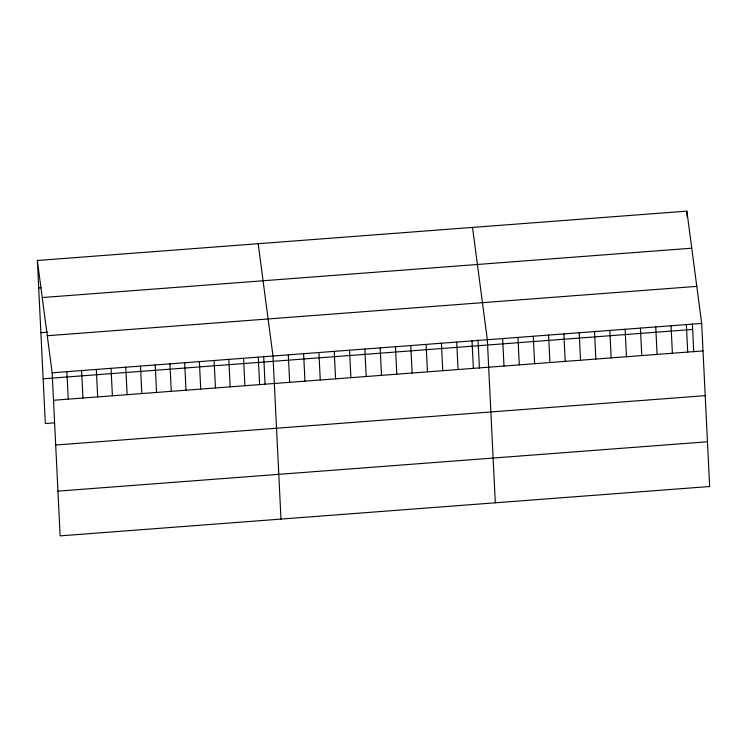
<?xml version="1.0" encoding="UTF-8"?>
<svg xmlns="http://www.w3.org/2000/svg" width="747" height="747" viewBox="0 0 747 747"><rect width="100%" height="100%" fill="white"/><g stroke="black" fill="none" stroke-linecap="round" stroke-linejoin="round"><path stroke-width="1.12" d="M37.35 260.488L686.866 211.13L701.676 323.442L709.65 486.512L60.134 535.87L52.159 372.8L37.35 260.488L45.324 423.558L54.382 422.867M38.695 287.95L40.954 287.782M42.234 297.549L691.75 248.191M40.88 332.695L47.677 332.182M47.276 335.739L696.783 286.381M52.159 372.8L701.676 323.442M43.139 378.804L692.646 329.446M53.504 400.271L703.02 350.913M55.689 445.016L705.205 395.658M57.949 491.124L707.465 441.766M472.524 227.415L487.333 339.736L495.308 502.806M258.182 243.699L272.991 356.02L280.975 519.09M686.866 211.13L687.147 216.854M692.366 323.684L693.748 351.828M686.362 324.609L687.707 352.07M671.058 325.776L672.393 353.238M655.745 326.934L657.089 354.405M640.431 328.101L641.776 355.563M625.127 329.259L626.472 356.73M609.813 330.426L611.158 357.888M594.509 331.593L595.845 359.055M579.196 332.751L580.54 360.222M563.882 333.918L565.227 361.38M548.578 335.076L549.923 362.547M533.265 336.243L534.609 363.705M517.951 337.411L519.296 364.872M502.647 338.568L503.992 366.039M478.033 339.969L479.406 368.112M472.029 340.893L473.365 368.364M456.716 342.061L458.06 369.522M441.402 343.228L442.747 370.689M426.098 344.386L427.443 371.857M410.785 345.553L412.129 373.014M395.471 346.711L396.816 374.182M380.167 347.878L381.512 375.339M364.853 349.045L366.198 376.507M349.549 350.203L350.885 377.665M334.236 351.37L335.58 378.832M318.922 352.528L320.267 379.999M303.618 353.695L304.963 381.157M288.305 354.853L289.649 382.324M263.691 356.263L265.064 384.397M258.275 357.141L259.62 384.602M243.55 358.261L244.895 385.723M228.825 359.382L230.169 386.843M214.109 360.493L215.453 387.964M199.384 361.613L200.728 389.084M184.658 362.734L186.003 390.195M169.942 363.854L171.287 391.316M155.217 364.975L156.562 392.436M140.492 366.086L141.837 393.557M125.776 367.207L127.111 394.677M111.051 368.327L112.395 395.789M96.326 369.448L97.67 396.909M81.61 370.568L82.945 398.03M66.885 371.679L68.229 399.15"/></g></svg>
